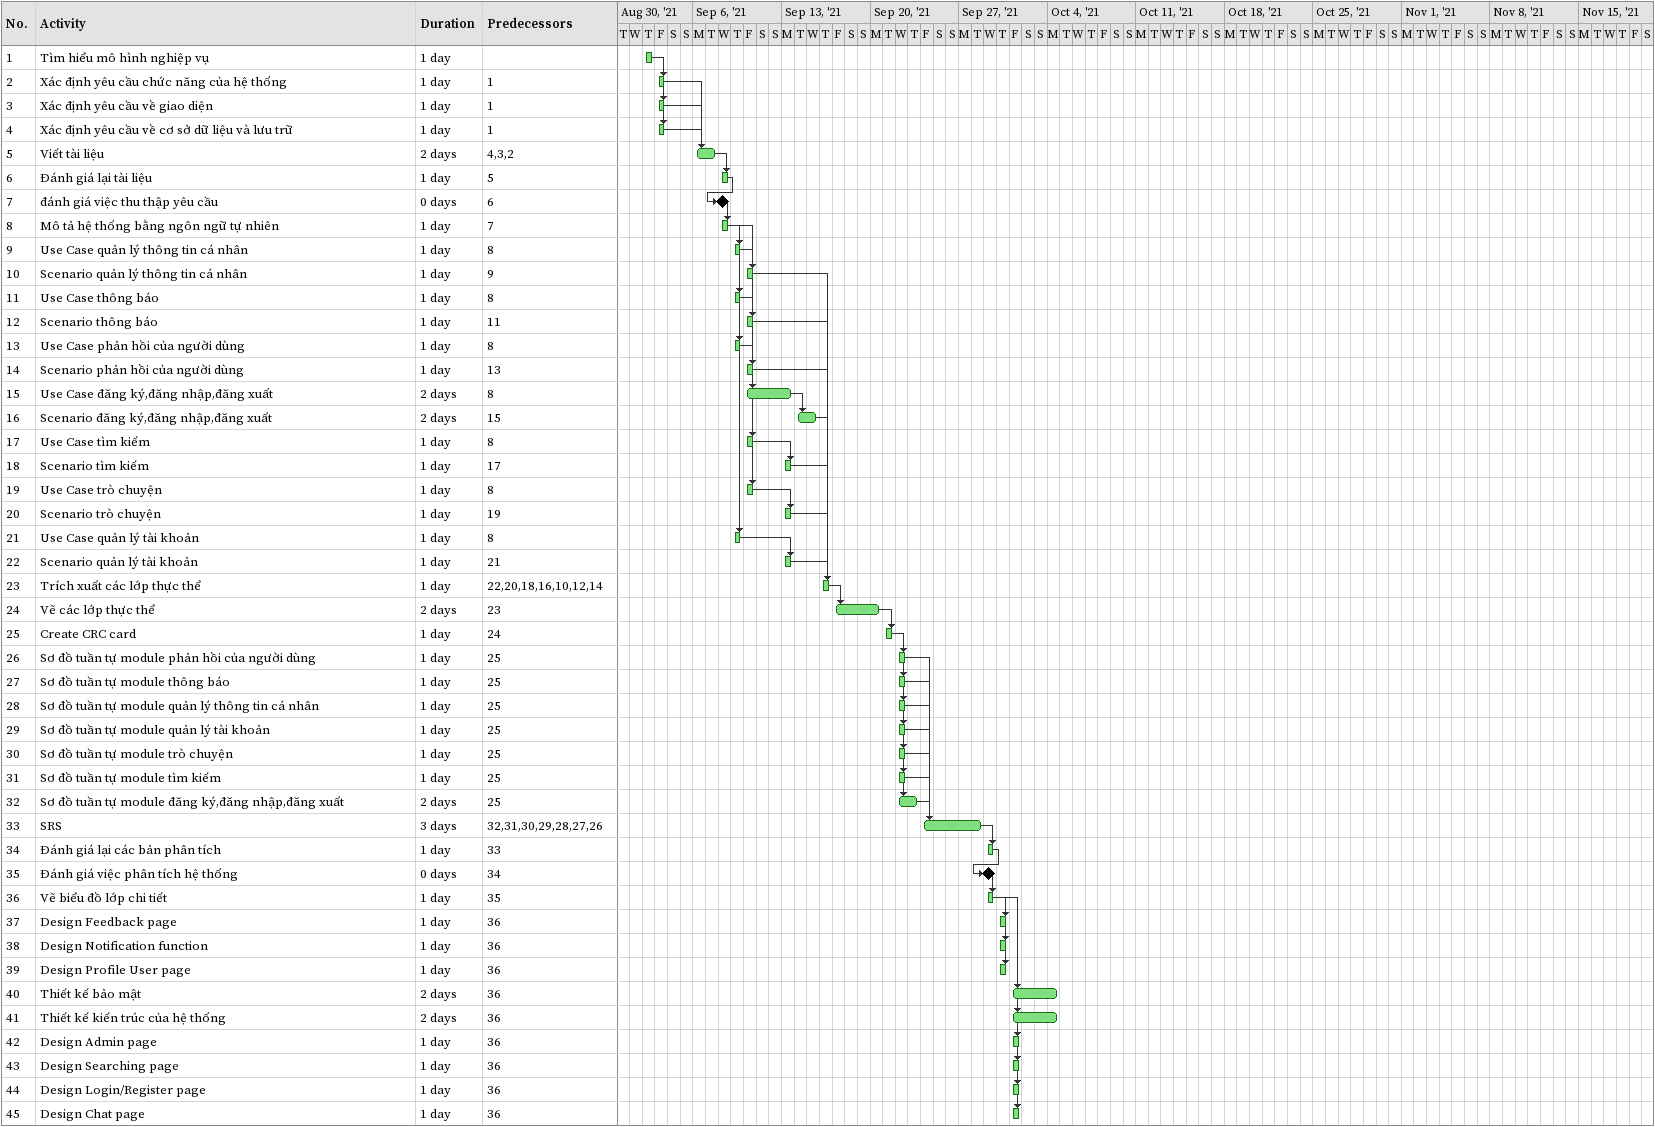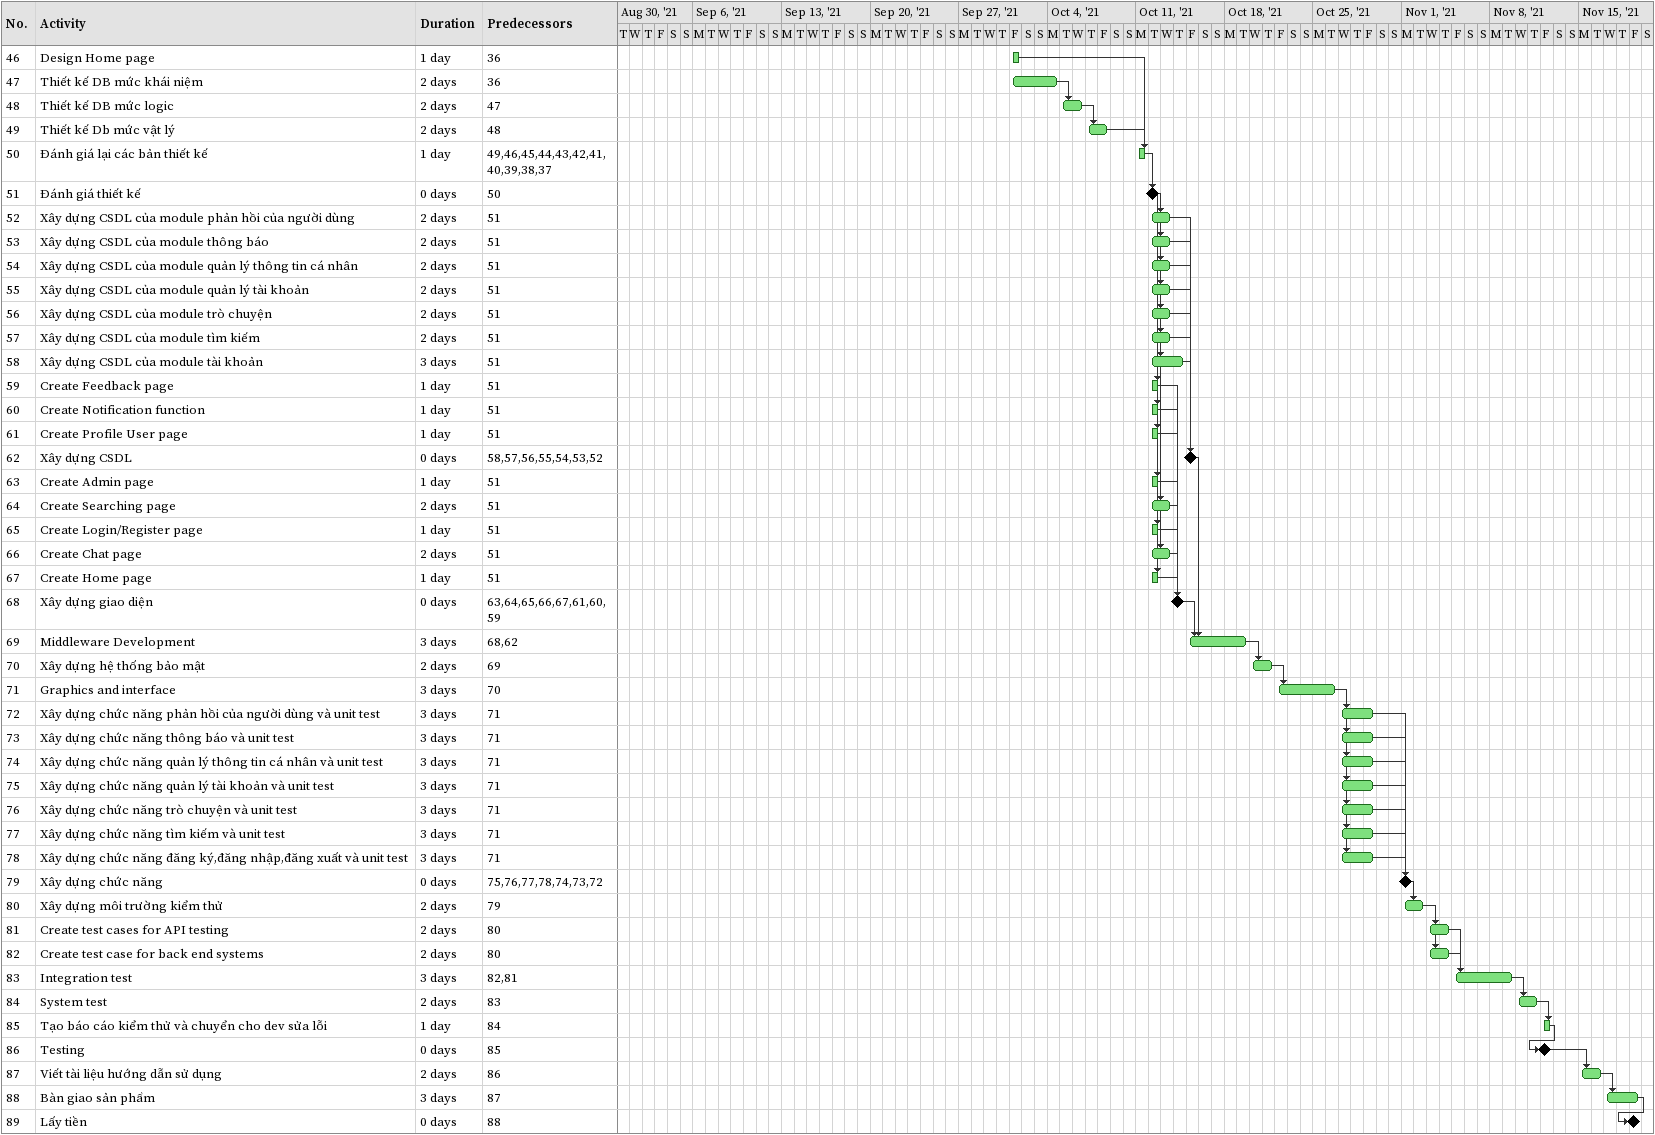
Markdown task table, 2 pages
| ID | Task | Duration | Start | Finish | Predecessors |
|---|---|---|---|---|---|
| 1 | Tìm hiểu mô hình nghiệp vụ | 1d | 2021-09-02 | 2021-09-02 |  |
| 2 | Xác định yêu cầu chức năng của hệ thống | 1d | 2021-09-03 | 2021-09-03 | 1 |
| 3 | Xác định yêu cầu về giao diện | 1d | 2021-09-03 | 2021-09-03 | 1 |
| 4 | Xác định yêu cầu về cơ sở dữ liệu và lưu trữ | 1d | 2021-09-03 | 2021-09-03 | 1 |
| 5 | Viết tài liệu | 2d | 2021-09-06 | 2021-09-07 | 4, 3, 2 |
| 6 | Đánh giá lại tài liệu | 1d | 2021-09-08 | 2021-09-08 | 5 |
| 7 | đánh giá việc thu thập yêu cầu | 0d | 2021-09-08 | 2021-09-08 | 6 |
| 8 | Mô tả hệ thống bằng ngôn ngữ tự nhiên | 1d | 2021-09-08 | 2021-09-08 | 7 |
| 9 | Use Case quản lý thông tin cá nhân | 1d | 2021-09-09 | 2021-09-09 | 8 |
| 10 | Scenario quản lý thông tin cá nhân | 1d | 2021-09-10 | 2021-09-10 | 9 |
| 11 | Use Case thông báo | 1d | 2021-09-09 | 2021-09-09 | 8 |
| 12 | Scenario thông báo | 1d | 2021-09-10 | 2021-09-10 | 11 |
| 13 | Use Case phản hồi của người dùng | 1d | 2021-09-09 | 2021-09-09 | 8 |
| 14 | Scenario phản hồi của người dùng | 1d | 2021-09-10 | 2021-09-10 | 13 |
| 15 | Use Case đăng ký,đăng nhập,đăng xuất | 2d | 2021-09-10 | 2021-09-13 | 8 |
| 16 | Scenario đăng ký,đăng nhập,đăng xuất | 2d | 2021-09-14 | 2021-09-15 | 15 |
| 17 | Use Case tìm kiếm | 1d | 2021-09-10 | 2021-09-10 | 8 |
| 18 | Scenario tìm kiếm | 1d | 2021-09-13 | 2021-09-13 | 17 |
| 19 | Use Case trò chuyện | 1d | 2021-09-10 | 2021-09-10 | 8 |
| 20 | Scenario trò chuyện | 1d | 2021-09-13 | 2021-09-13 | 19 |
| 21 | Use Case quản lý tài khoản | 1d | 2021-09-09 | 2021-09-09 | 8 |
| 22 | Scenario quản lý tài khoản | 1d | 2021-09-13 | 2021-09-13 | 21 |
| 23 | Trích xuất các lớp thực thể | 1d | 2021-09-16 | 2021-09-16 | 22, 20, 18, 16, 10, 12, 14 |
| 24 | Vẽ các lớp thực thể | 2d | 2021-09-17 | 2021-09-20 | 23 |
| 25 | Create CRC card | 1d | 2021-09-21 | 2021-09-21 | 24 |
| 26 | Sơ đồ tuần tự module phản hồi của người dùng | 1d | 2021-09-22 | 2021-09-22 | 25 |
| 27 | Sơ đồ tuần tự module thông báo | 1d | 2021-09-22 | 2021-09-22 | 25 |
| 28 | Sơ đồ tuần tự module quản lý thông tin cá nhân | 1d | 2021-09-22 | 2021-09-22 | 25 |
| 29 | Sơ đồ tuần tự module quản lý tài khoản | 1d | 2021-09-22 | 2021-09-22 | 25 |
| 30 | Sơ đồ tuần tự module trò chuyện | 1d | 2021-09-22 | 2021-09-22 | 25 |
| 31 | Sơ đồ tuần tự module tìm kiếm | 1d | 2021-09-22 | 2021-09-22 | 25 |
| 32 | Sơ đồ tuần tự module đăng ký,đăng nhập,đăng xuất | 2d | 2021-09-22 | 2021-09-23 | 25 |
| 33 | SRS | 3d | 2021-09-24 | 2021-09-28 | 32, 31, 30, 29, 28, 27, 26 |
| 34 | Đánh giá lại các bản phân tích | 1d | 2021-09-29 | 2021-09-29 | 33 |
| 35 | Đánh giá việc phân tích hệ thống | 0d | 2021-09-29 | 2021-09-29 | 34 |
| 36 | Vẽ biểu đồ lớp chi tiết | 1d | 2021-09-29 | 2021-09-29 | 35 |
| 37 | Design Feedback page | 1d | 2021-09-30 | 2021-09-30 | 36 |
| 38 | Design Notification function | 1d | 2021-09-30 | 2021-09-30 | 36 |
| 39 | Design Profile User page | 1d | 2021-09-30 | 2021-09-30 | 36 |
| 40 | Thiết kế bảo mật | 2d | 2021-10-01 | 2021-10-04 | 36 |
| 41 | Thiết kế kiến trúc của hệ thống | 2d | 2021-10-01 | 2021-10-04 | 36 |
| 42 | Design Admin page | 1d | 2021-10-01 | 2021-10-01 | 36 |
| 43 | Design Searching page | 1d | 2021-10-01 | 2021-10-01 | 36 |
| 44 | Design Login/Register page | 1d | 2021-10-01 | 2021-10-01 | 36 |
| 45 | Design Chat page | 1d | 2021-10-01 | 2021-10-01 | 36 |
| 46 | Design Home page | 1d | 2021-10-01 | 2021-10-01 | 36 |
| 47 | Thiết kế DB mức khái niệm | 2d | 2021-10-01 | 2021-10-04 | 36 |
| 48 | Thiết kế DB mức logic | 2d | 2021-10-05 | 2021-10-06 | 47 |
| 49 | Thiết kế Db mức vật lý | 2d | 2021-10-07 | 2021-10-08 | 48 |
| 50 | Đánh giá lại các bản thiết kế | 1d | 2021-10-11 | 2021-10-11 | 49, 46, 45, 44, 43, 42, 41, 40, 39, 38, 37 |
| 51 | Đánh giá thiết kế | 0d | 2021-10-12 | 2021-10-12 | 50 |
| 52 | Xây dựng CSDL của module phản hồi của người dùng | 2d | 2021-10-12 | 2021-10-13 | 51 |
| 53 | Xây dựng CSDL của module thông báo | 2d | 2021-10-12 | 2021-10-13 | 51 |
| 54 | Xây dựng CSDL của module quản lý thông tin cá nhân | 2d | 2021-10-12 | 2021-10-13 | 51 |
| 55 | Xây dựng CSDL của module quản lý tài khoản | 2d | 2021-10-12 | 2021-10-13 | 51 |
| 56 | Xây dựng CSDL của module trò chuyện | 2d | 2021-10-12 | 2021-10-13 | 51 |
| 57 | Xây dựng CSDL của module tìm kiếm | 2d | 2021-10-12 | 2021-10-13 | 51 |
| 58 | Xây dựng CSDL của module tài khoản | 3d | 2021-10-12 | 2021-10-14 | 51 |
| 59 | Create Feedback page | 1d | 2021-10-12 | 2021-10-12 | 51 |
| 60 | Create Notification function | 1d | 2021-10-12 | 2021-10-12 | 51 |
| 61 | Create Profile User page | 1d | 2021-10-12 | 2021-10-12 | 51 |
| 62 | Xây dựng CSDL | 0d | 2021-10-15 | 2021-10-15 | 58, 57, 56, 55, 54, 53, 52 |
| 63 | Create Admin page | 1d | 2021-10-12 | 2021-10-12 | 51 |
| 64 | Create Searching page | 2d | 2021-10-12 | 2021-10-13 | 51 |
| 65 | Create Login/Register page | 1d | 2021-10-12 | 2021-10-12 | 51 |
| 66 | Create Chat page | 2d | 2021-10-12 | 2021-10-13 | 51 |
| 67 | Create Home page | 1d | 2021-10-12 | 2021-10-12 | 51 |
| 68 | Xây dựng giao diện | 0d | 2021-10-14 | 2021-10-14 | 63, 64, 65, 66, 67, 61, 60, 59 |
| 69 | Middleware Development | 3d | 2021-10-15 | 2021-10-19 | 68, 62 |
| 70 | Xây dựng hệ thống bảo mật | 2d | 2021-10-20 | 2021-10-21 | 69 |
| 71 | Graphics and interface | 3d | 2021-10-22 | 2021-10-26 | 70 |
| 72 | Xây dựng chức năng phản hồi của người dùng và unit test | 3d | 2021-10-27 | 2021-10-29 | 71 |
| 73 | Xây dựng chức năng thông báo và unit test | 3d | 2021-10-27 | 2021-10-29 | 71 |
| 74 | Xây dựng chức năng quản lý thông tin cá nhân và unit test | 3d | 2021-10-27 | 2021-10-29 | 71 |
| 75 | Xây dựng chức năng quản lý tài khoản và unit test | 3d | 2021-10-27 | 2021-10-29 | 71 |
| 76 | Xây dựng chức năng trò chuyện và unit test | 3d | 2021-10-27 | 2021-10-29 | 71 |
| 77 | Xây dựng chức năng tìm kiếm và unit test | 3d | 2021-10-27 | 2021-10-29 | 71 |
| 78 | Xây dựng chức năng đăng ký,đăng nhập,đăng xuất và unit test | 3d | 2021-10-27 | 2021-10-29 | 71 |
| 79 | Xây dựng chức năng | 0d | 2021-11-01 | 2021-11-01 | 75, 76, 77, 78, 74, 73, 72 |
| 80 | Xây dựng môi trường kiểm thử | 2d | 2021-11-01 | 2021-11-02 | 79 |
| 81 | Create test cases for API testing | 2d | 2021-11-03 | 2021-11-04 | 80 |
| 82 | Create test case for back end systems | 2d | 2021-11-03 | 2021-11-04 | 80 |
| 83 | Integration test | 3d | 2021-11-05 | 2021-11-09 | 82, 81 |
| 84 | System test | 2d | 2021-11-10 | 2021-11-11 | 83 |
| 85 | Tạo báo cáo kiểm thử và chuyển cho dev sửa lỗi | 1d | 2021-11-12 | 2021-11-12 | 84 |
| 86 | Testing | 0d | 2021-11-12 | 2021-11-12 | 85 |
| 87 | Viết tài liệu hướng dẫn sử dụng | 2d | 2021-11-15 | 2021-11-16 | 86 |
| 88 | Bàn giao sản phẩm | 3d | 2021-11-17 | 2021-11-19 | 87 |
| 89 | Lấy tiền | 0d | 2021-11-19 | 2021-11-19 | 88 |
